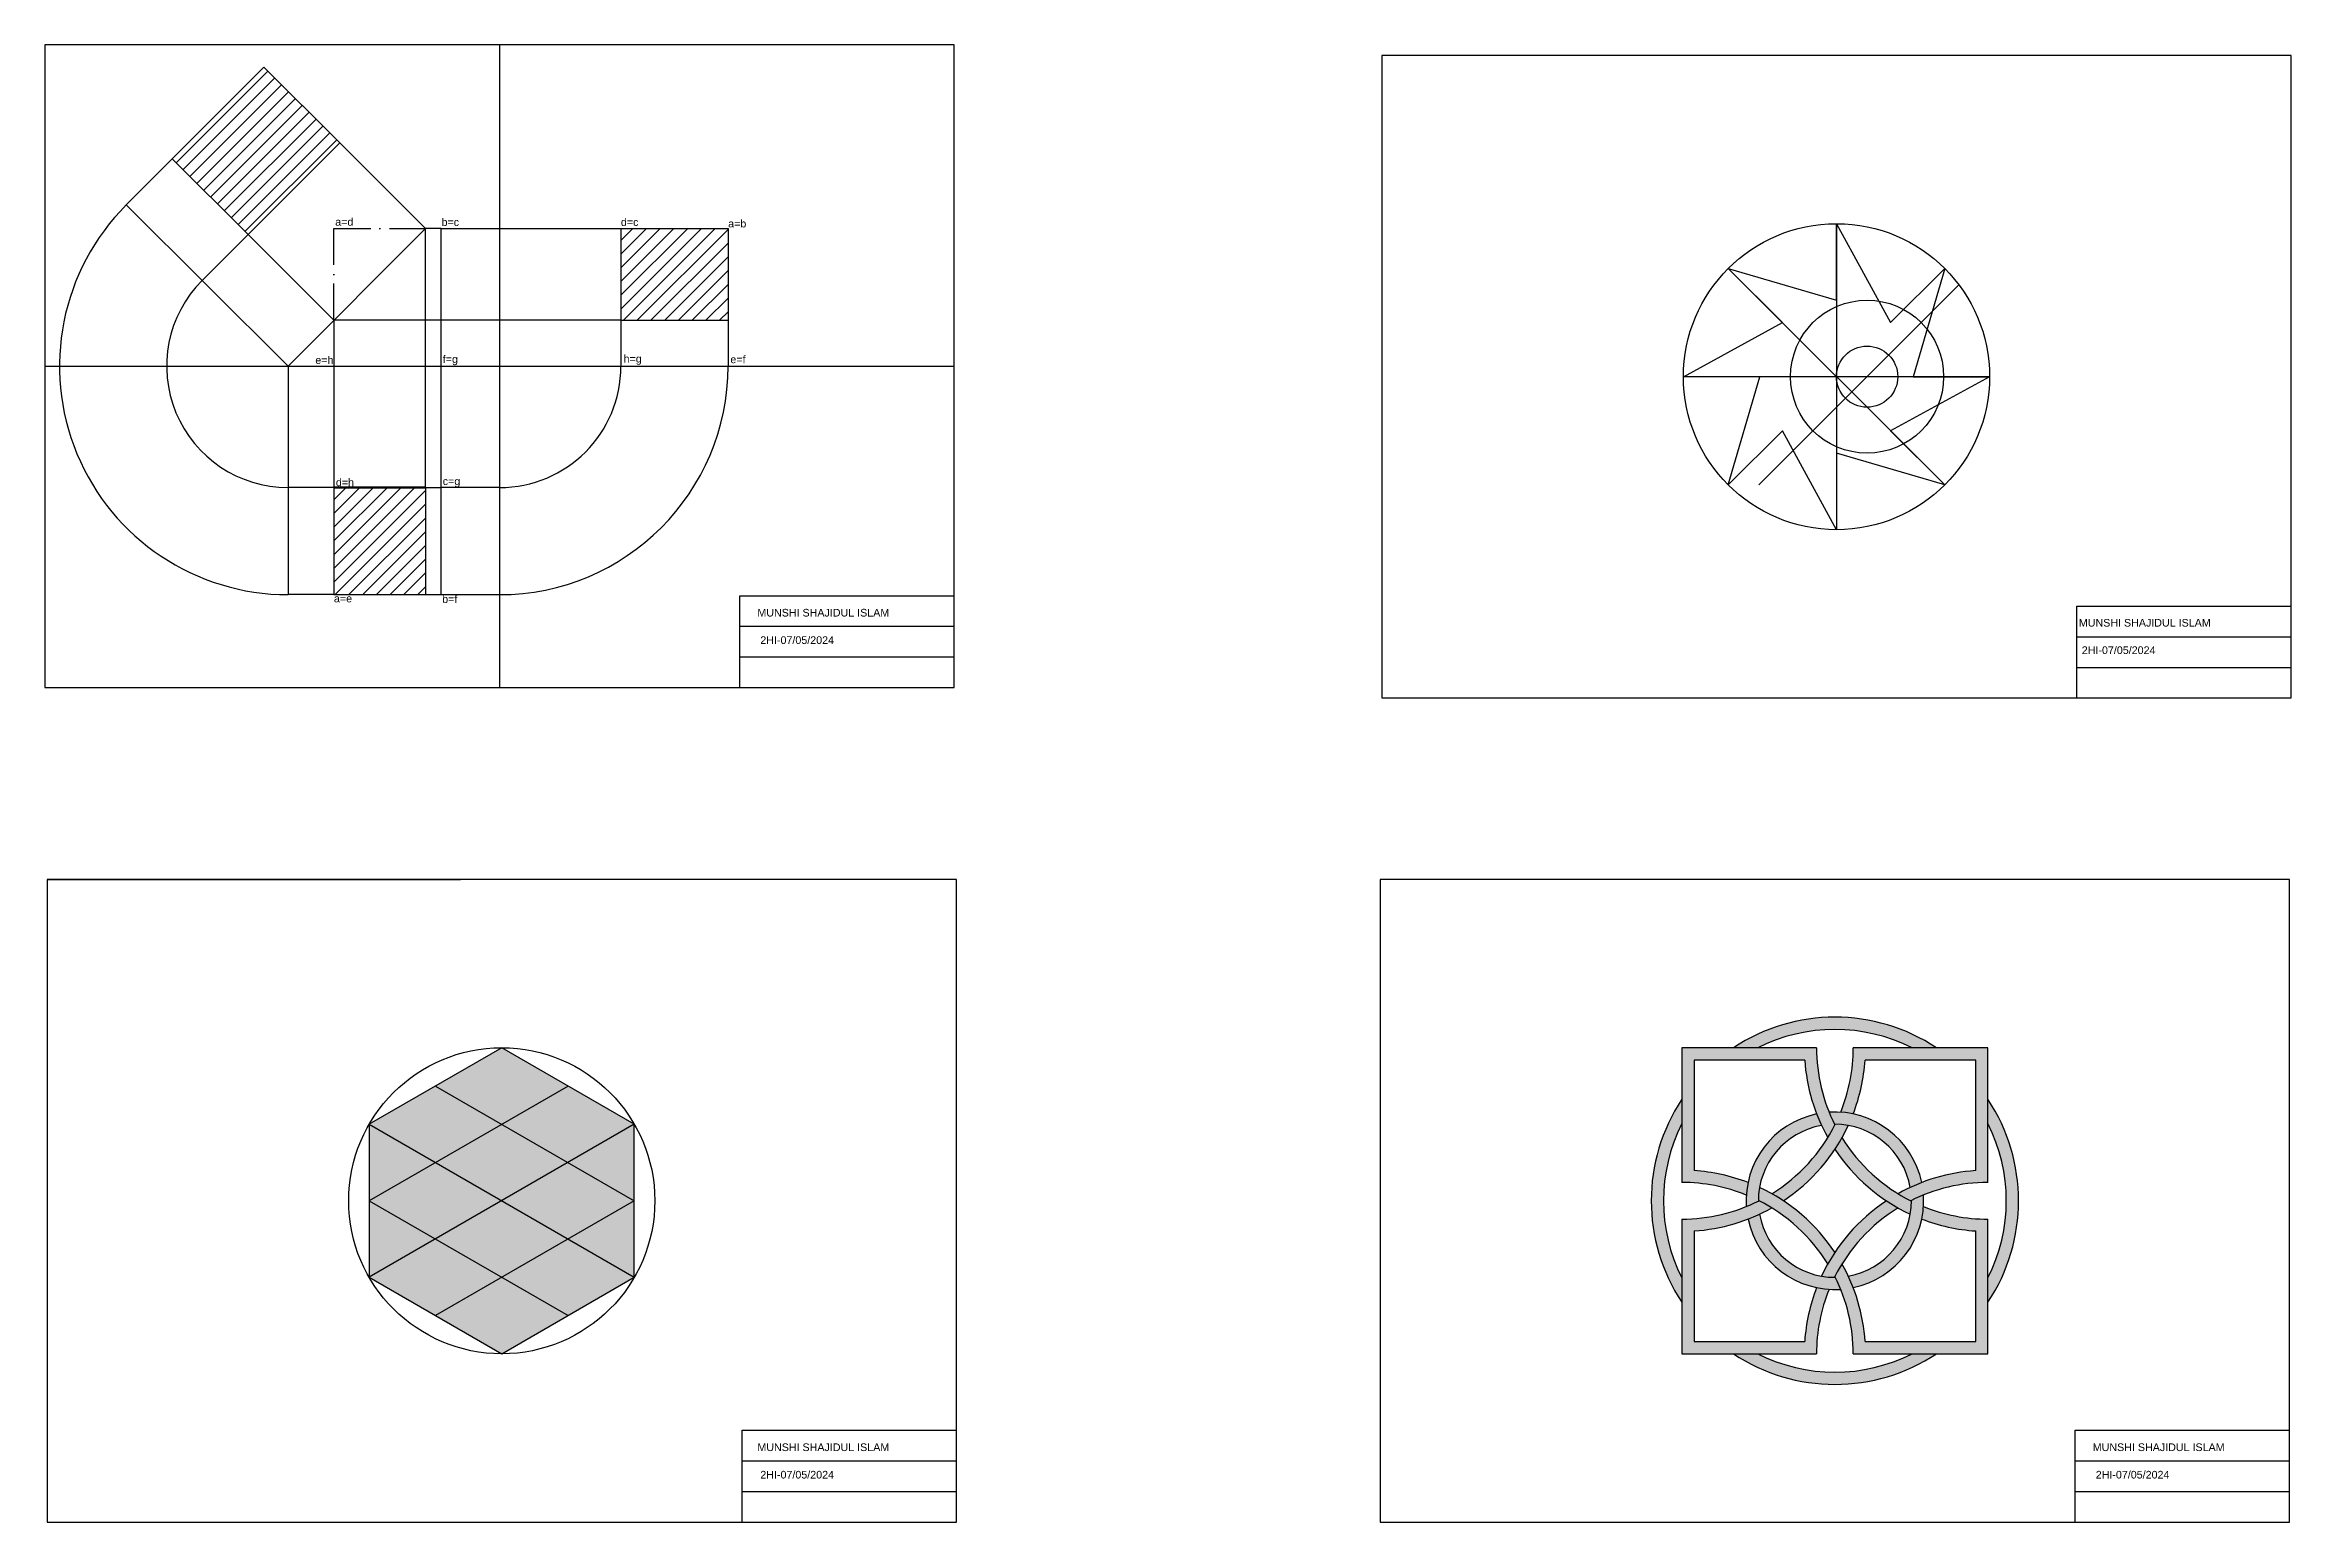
# Model space of a CAD drawing. Header units: millimetres. Extents: x -118128 to 24771, y 4545 to 7418.
# Drawn here: x 22073 to 22807, y 4545 to 5028 of the extents above; entities that cross this region are included whole.
import ezdxf

# ---------------------------------------------------------------- set-up
doc = ezdxf.new("R2010")
doc.units = ezdxf.units.MM
doc.linetypes.add('ACAD_ISO10W100', pattern=[18, 12, -3, 0, -3])
doc.layers.get('0').update_dxf_attribs({"color": 255})
doc.layers.add('linee di costr.', color=7, linetype='Continuous', true_color=0x30a003)
doc.layers.add('proiezione ortogonale', color=7, linetype='Continuous', true_color=0xffffff)
for name, color, linetype in [('sezione', 92, 'Continuous'), ('tav 1 2 3 cerchio', 181, 'Continuous'), ('tratteggio', 150, 'ACAD_ISO10W100')]:
    doc.layers.add(name, color=color, linetype=linetype)
doc.layers.add('squadratura', color=7, linetype='Continuous', plot=False)
doc.styles.get("Standard").update_dxf_attribs({"font": 'arial.ttf'})

msp = doc.modelspace()

# ---------------------------------------------------------------- hatches: boundary and pattern name
h = msp.add_hatch(color=256)
h.dxf.hatch_style = 1
h.paths.add_polyline_path([(22624.34, 4700.11), (22632.28, 4700.11, -0.237915), (22682.72, 4700.11), (22690.67, 4700.11, 0.301511)])
h = msp.add_hatch(color=256)
h.set_gradient(color1=(255, 0, 255), color2=(244, 238, 81), tint=1, name='SPHERICAL')
h.paths.add_polyline_path([(22222.01, 4700.11), (22200.36, 4687.61), (22222.01, 4675.11), (22243.66, 4687.61)])
h.paths.add_polyline_path([(22222.01, 4675.11), (22200.36, 4687.61), (22178.7, 4675.11), (22200.36, 4662.61)])
h.paths.add_polyline_path([(22200.36, 4662.61), (22222.01, 4650.11), (22243.66, 4662.61), (22222.01, 4675.11)])
h.paths.add_polyline_path([(22200.36, 4637.61), (22222.01, 4650.11), (22200.36, 4662.61), (22178.7, 4650.11)])
h.paths.add_polyline_path([(22178.7, 4675.11), (22178.7, 4650.11), (22200.36, 4662.61)])
h.paths.add_polyline_path([(22178.7, 4625.11), (22200.36, 4637.61), (22178.7, 4650.11)])
h.paths.add_polyline_path([(22200.36, 4637.61), (22178.7, 4625.11), (22200.36, 4612.61), (22222.01, 4625.11)])
h.paths.add_polyline_path([(22200.36, 4612.61), (22222.01, 4600.11), (22243.66, 4612.61), (22222.01, 4625.11)])
h.paths.add_polyline_path([(22222.01, 4625.11), (22243.66, 4612.61), (22265.31, 4625.11), (22243.66, 4637.61)])
h.paths.add_polyline_path([(22243.66, 4637.61), (22222.01, 4650.11), (22200.36, 4637.61), (22222.01, 4625.11)])
h.paths.add_polyline_path([(22265.31, 4650.11), (22243.66, 4662.61), (22222.01, 4650.11), (22243.66, 4637.61)])
h.paths.add_polyline_path([(22243.66, 4637.61), (22265.31, 4625.11), (22265.31, 4650.11)])
h.paths.add_polyline_path([(22243.66, 4662.61), (22265.31, 4650.11), (22265.31, 4675.11)])
h.paths.add_polyline_path([(22265.31, 4675.11), (22243.66, 4687.61), (22222.01, 4675.11), (22243.66, 4662.61)])
h = msp.add_hatch(color=90)
h.dxf.hatch_style = 1
h.paths.add_polyline_path([(22663.5, 4700.11, -0.096695), (22659.39, 4679.05, -0.035551), (22663.47, 4678.49, 0.075625), (22667.37, 4696.11), (22703.5, 4696.11), (22703.5, 4659.98, 0.111662), (22678.13, 4652.43, 0.02124), (22682.28, 4650.11, -0.11732), (22707.5, 4656.11), (22707.5, 4700.11)])
h.paths.add_polyline_path([(22661.87, 4674.73, 0.042812), (22657.61, 4675.11, -0.139884), (22636.87, 4652.43, -0.018543), (22640.67, 4650.11, 0.137935)])
h.paths.add_polyline_path([(22636.87, 4647.79, 0.02124), (22632.72, 4650.11, -0.11732), (22607.5, 4644.11), (22607.5, 4600.11), (22651.5, 4600.11, -0.096695), (22655.61, 4621.17, -0.035551), (22651.53, 4621.73, 0.075625), (22647.64, 4604.11), (22611.5, 4604.11), (22611.5, 4640.25, 0.111662)])
h.paths.add_polyline_path([(22653.14, 4625.5, 0.042812), (22657.39, 4625.11, -0.139884), (22678.13, 4647.79, -0.018543), (22674.34, 4650.11, 0.137935)])
at = {"true_color": 0x139b48}
h = msp.add_hatch(color=114, dxfattribs=at)
h.dxf.hatch_style = 1
h.paths.add_polyline_path([(22667.37, 4696.11), (22703.5, 4696.11), (22703.5, 4659.98, 0.111662), (22678.13, 4652.43, 0.02124), (22682.28, 4650.11, -0.11732), (22707.5, 4656.11), (22707.5, 4700.11), (22663.5, 4700.11, -0.096695), (22659.39, 4679.05, -0.035551), (22663.47, 4678.49, 0.075625)])
h.paths.add_polyline_path([(22661.87, 4674.73, 0.042812), (22657.61, 4675.11, -0.139884), (22636.87, 4652.43, -0.018543), (22640.67, 4650.11, 0.137935)])
h.paths.add_polyline_path([(22607.5, 4644.11), (22607.5, 4600.11), (22651.5, 4600.11, -0.096695), (22655.61, 4621.17, -0.035551), (22651.53, 4621.73, 0.075625), (22647.64, 4604.11), (22611.5, 4604.11), (22611.5, 4640.25, 0.111662), (22636.87, 4647.79, 0.02124), (22632.72, 4650.11, -0.11732)])
h.paths.add_polyline_path([(22678.13, 4647.79, -0.018543), (22674.34, 4650.11, 0.137935), (22653.14, 4625.5, 0.042812), (22657.39, 4625.11, -0.139884)])
h = msp.add_hatch(color=3)
h.dxf.hatch_style = 1
h.paths.add_polyline_path([(22647.64, 4696.11, 0.111662), (22655.18, 4670.74, 0.02124), (22657.5, 4674.89, -0.11732), (22651.5, 4700.11), (22607.5, 4700.11), (22607.5, 4656.11, -0.096695), (22628.56, 4652, -0.035551), (22629.12, 4656.08, 0.075625), (22611.5, 4659.98), (22611.5, 4696.11)])
h.paths.add_polyline_path([(22659.82, 4670.74, -0.018543), (22657.5, 4666.95, 0.137935), (22682.12, 4645.75, 0.042812), (22682.5, 4650, -0.139884)])
h.paths.add_polyline_path([(22703.5, 4640.25), (22703.5, 4604.11), (22667.37, 4604.11, 0.111662), (22659.82, 4629.48, 0.02124), (22657.5, 4625.33, -0.11732), (22663.5, 4600.11), (22707.5, 4600.11), (22707.5, 4644.11, -0.096695), (22686.44, 4648.22, -0.035551), (22685.88, 4644.14, 0.075625)])
h.paths.add_polyline_path([(22655.18, 4629.48, -0.018543), (22657.5, 4633.28, 0.137935), (22632.89, 4654.48, 0.042812), (22632.5, 4650.22, -0.139884)])
h = msp.add_hatch(color=256)
h.dxf.hatch_style = 1
h.paths.add_polyline_path([(22707.5, 4683.28), (22707.5, 4675.33, -0.237915), (22707.5, 4624.89), (22707.5, 4616.95, 0.301511)])
h.paths.add_polyline_path([(22690.67, 4600.11), (22682.72, 4600.11, -0.237915), (22632.28, 4600.11), (22624.34, 4600.11, 0.301511)])
h.paths.add_polyline_path([(22607.5, 4616.95), (22607.5, 4624.89, -0.237915), (22607.5, 4675.33), (22607.5, 4683.28, 0.301511)])
h = msp.add_hatch(color=10)
h.dxf.hatch_style = 1
h.paths.add_polyline_path([(22653.14, 4674.73, -0.017049), (22651.53, 4678.49, 0.373167), (22628.56, 4648.22, 0.0193), (22632.5, 4650, -0.36493)])
h.paths.add_polyline_path([(22655.61, 4679.05, 0.0193), (22657.39, 4675.11, -0.36493), (22682.12, 4654.48, -0.017049), (22685.88, 4656.08, 0.373167)])
h.paths.add_polyline_path([(22686.44, 4652, 0.0193), (22682.5, 4650.22, -0.36493), (22661.87, 4625.5, -0.017049), (22663.47, 4621.73, 0.373167)])
h.paths.add_polyline_path([(22632.89, 4645.75, -0.017049), (22629.12, 4644.14, 0.373167), (22659.39, 4621.17, 0.0193), (22657.61, 4625.11, -0.36493)])
at = {"layer": 'tratteggio'}
h = msp.add_hatch(dxfattribs=at)
h.set_pattern_fill('ANSI31', color=256)
h.set_pattern_definition([(45, (-1926.4395, 272.728), (-2.24506403, 2.24506403), [])])
h.paths.add_polyline_path([(22114.38, 4990.61), (22139.14, 4965.88), (22169.09, 4995.86), (22144.32, 5020.59)])
h.paths.add_polyline_path([(22295.94, 4967.84), (22260.94, 4967.84), (22260.94, 4937.86), (22295.94, 4937.86)])
h.paths.add_polyline_path([(22167.2, 4848.19), (22197.14, 4848.19), (22197.14, 4883.19), (22167.2, 4883.19)])

# ---------------------------------------------------------------- linework, layer by layer
for p, q in [((22221.29, 5027.84), (22221.29, 4817.84)), ((22658.02, 4969.42), (22658.02, 4869.42)), ((22622.66, 4954.77), (22693.37, 4884.06)), ((22698.02, 4949.42), (22632.66, 4884.06)), ((22072.79, 4922.84), (22369.79, 4922.84)), ((22708.02, 4919.42), (22618.02, 4919.42))]:
    msp.add_line(p, q)
at = {"color": 0}
for p, q in [((22243.66, 4687.61), (22178.7, 4650.11)), ((22200.36, 4687.61), (22265.31, 4650.11)), ((22178.7, 4675.11), (22265.31, 4625.11)), ((22265.31, 4675.11), (22178.7, 4625.11)), ((22178.7, 4650.11), (22243.66, 4612.61)), ((22265.31, 4650.11), (22200.36, 4612.61))]:
    msp.add_line(p, q, dxfattribs=at)
at = {"color": 40, "true_color": 0xf8d731}
msp.add_lwpolyline([(22708.02, 4919.42), (22675.69, 4901.74), (22693.37, 4884.06), (22658.02, 4894.42), (22658.02, 4869.42), (22640.34, 4901.74), (22622.66, 4884.06), (22633.02, 4919.42), (22608.02, 4919.42), (22640.34, 4937.09), (22622.66, 4954.77), (22658.02, 4944.42), (22658.02, 4969.42), (22675.69, 4937.09), (22693.37, 4954.77), (22683.02, 4919.42)], close=True, dxfattribs=at)
msp.add_lwpolyline([(22265.31, 4625.11), (22265.31, 4675.11), (22222.01, 4700.11), (22178.7, 4675.11), (22178.7, 4625.11), (22222.01, 4600.11)], close=True)
at = {"color": 7, "true_color": 0xffffff}
for points in [[(22651.5, 4700.11), (22607.5, 4700.11), (22607.5, 4656.11)], [(22647.64, 4696.11), (22611.5, 4696.11), (22611.5, 4659.98)], [(22707.5, 4656.11), (22707.5, 4700.11), (22663.5, 4700.11)], [(22703.5, 4659.98), (22703.5, 4696.11), (22667.37, 4696.11)], [(22607.5, 4644.11), (22607.5, 4600.11), (22651.5, 4600.11)], [(22611.5, 4640.25), (22611.5, 4604.11), (22647.64, 4604.11)], [(22663.5, 4600.11), (22707.5, 4600.11), (22707.5, 4644.11)], [(22667.37, 4604.11), (22703.5, 4604.11), (22703.5, 4640.25)]]:
    msp.add_lwpolyline(points, dxfattribs=at)
for radius in [25, 10]:
    msp.add_circle((22668.02, 4919.42), radius)
for centre, radius, start, end in [((22657.5, 4650.11), 60, 56.44269, 123.55731), ((22657.5, 4650.11), 56, 63.2345, 116.7655), ((22707.5, 4700.11), 60, 183.82255, 209.30811), ((22707.5, 4700.11), 56, 180, 206.7655), ((22607.5, 4700.11), 56, 337.90774, 0), ((22607.5, 4700.11), 60, 338.87836, 356.17745), ((22657.5, 4650.11), 60, 146.44269, 213.55731), ((22657.5, 4650.11), 60, 326.44269, 33.55731), ((22657.5, 4650.11), 56, 153.2345, 206.7655), ((22657.5, 4650.11), 29, 101.87805, 183.73368), ((22657.5, 4650.11), 25, 100.05733, 180.25155), ((22607.5, 4700.11), 56, 301.63261, 333.48495), ((22607.5, 4700.11), 60, 303.55731, 334.97148), ((22657.5, 4650.11), 29, 11.87805, 93.73368), ((22657.5, 4650.11), 25, 10.05733, 90.25155), ((22657.5, 4650.11), 56, 333.2345, 26.7655), ((22707.5, 4700.11), 60, 213.55731, 244.97148), ((22707.5, 4700.11), 56, 211.63261, 243.48495), ((22607.5, 4600.11), 60, 68.87836, 86.17745), ((22707.5, 4600.11), 60, 93.82255, 119.30811), ((22607.5, 4600.11), 56, 67.90774, 90), ((22607.5, 4600.11), 60, 33.55731, 64.97148), ((22657.5, 4650.11), 29, 281.87805, 3.73368), ((22707.5, 4600.11), 56, 90, 116.7655), ((22607.5, 4700.11), 56, 270, 296.7655), ((22607.5, 4700.11), 60, 273.82255, 299.30811), ((22607.5, 4600.11), 56, 31.63261, 63.48495), ((22657.5, 4650.11), 25, 190.05733, 270.25155), ((22707.5, 4600.11), 60, 123.55731, 154.97148), ((22707.5, 4600.11), 56, 121.63261, 153.48495), ((22657.5, 4650.11), 25, 280.05733, 0.25155), ((22707.5, 4700.11), 56, 247.90774, 270), ((22657.5, 4650.11), 29, 191.87805, 273.73368), ((22707.5, 4700.11), 60, 248.87836, 266.17745), ((22607.5, 4600.11), 56, 0, 26.7655), ((22607.5, 4600.11), 60, 3.82255, 29.30811), ((22707.5, 4600.11), 60, 158.87836, 176.17745), ((22707.5, 4600.11), 56, 157.90774, 180), ((22657.5, 4650.11), 60, 236.44269, 303.55731), ((22657.5, 4650.11), 56, 243.2345, 296.7655)]:
    msp.add_arc(centre, radius, start, end, dxfattribs=at)
at = {"layer": 'linee di costr.'}
for p, q in [((22099.38, 4975.59), (22114.38, 4990.61)), ((22197.14, 4967.84), (22169.09, 4995.86)), ((22152.2, 4922.84), (22099.38, 4975.59)), ((22197.14, 4967.84), (22152.2, 4922.84)), ((22197.14, 4883.19), (22197.14, 4967.84)), ((22202.2, 4967.84), (22260.94, 4967.84)), ((22124.14, 4950.86), (22139.14, 4965.88)), ((22167.2, 4937.86), (22139.14, 4965.88)), ((22260.94, 4937.86), (22167.2, 4937.86)), ((22152.2, 4922.84), (22152.2, 4848.19)), ((22167.2, 4922.84), (22167.2, 4883.19)), ((22202.2, 4883.19), (22202.2, 4922.84)), ((22260.94, 4922.84), (22295.94, 4922.84)), ((22167.2, 4883.19), (22152.2, 4883.19)), ((22221.29, 4883.19), (22202.2, 4883.19)), ((22167.2, 4848.19), (22152.2, 4848.19)), ((22202.2, 4848.19), (22221.29, 4848.19))]:
    msp.add_line(p, q, dxfattribs=at)
for centre, radius, start, end in [((22152.2, 4922.84), 74.65, 135.03543, 270), ((22152.2, 4922.84), 39.65, 135.03543, 270), ((22221.29, 4922.84), 74.65, 270, 0), ((22221.29, 4922.84), 39.65, 270, 0)]:
    msp.add_arc(centre, radius, start, end, dxfattribs=at)
at = {"layer": 'proiezione ortogonale'}
for p, q in [((22202.2, 4967.84), (22197.14, 4967.84)), ((22202.2, 4922.84), (22202.2, 4967.84)), ((22167.2, 4937.86), (22167.2, 4922.84)), ((22260.94, 4937.86), (22260.94, 4922.84)), ((22295.94, 4937.86), (22295.94, 4922.84)), ((22167.2, 4922.84), (22202.2, 4922.84)), ((22197.14, 4883.19), (22202.2, 4883.19)), ((22202.2, 4848.19), (22202.2, 4883.19)), ((22197.14, 4848.19), (22202.2, 4848.19))]:
    msp.add_line(p, q, dxfattribs=at)
at = {"layer": 'sezione'}
for p, q in [((22144.32, 5020.59), (22114.38, 4990.61)), ((22144.32, 5020.59), (22169.09, 4995.86)), ((22114.38, 4990.61), (22139.14, 4965.88)), ((22169.09, 4995.86), (22139.14, 4965.88)), ((22260.94, 4967.84), (22295.94, 4967.84)), ((22260.94, 4967.84), (22260.94, 4937.86)), ((22295.94, 4967.84), (22295.94, 4937.86)), ((22260.94, 4937.86), (22295.94, 4937.86)), ((22167.2, 4883.19), (22167.2, 4848.19)), ((22197.14, 4883.19), (22197.14, 4848.19)), ((22167.2, 4848.19), (22197.14, 4848.19))]:
    msp.add_line(p, q, dxfattribs=at)
at = {"layer": 'sezione', "lineweight": 80}
msp.add_line((22197.14, 4883.19), (22167.2, 4883.19), dxfattribs=at)
at = {"layer": 'squadratura'}
for p, q in [((22736.52, 4814.42), (22736.52, 4844.42)), ((22736.52, 4844.42), (22806.52, 4844.42)), ((22299.79, 4837.84), (22369.79, 4837.84)), ((22736.52, 4834.42), (22806.52, 4834.42)), ((22299.79, 4827.84), (22369.79, 4827.84)), ((22736.52, 4824.42), (22806.52, 4824.42)), ((22073.51, 4755.11), (22208.51, 4755.11)), ((22300.51, 4545.11), (22300.51, 4575.11)), ((22300.51, 4575.11), (22370.51, 4575.11)), ((22736, 4545.11), (22736, 4575.11)), ((22736, 4575.11), (22806, 4575.11)), ((22300.51, 4565.11), (22370.51, 4565.11)), ((22736, 4565.11), (22806, 4565.11)), ((22300.51, 4555.11), (22370.51, 4555.11)), ((22736, 4555.11), (22806, 4555.11))]:
    msp.add_line(p, q, dxfattribs=at)
msp.add_lwpolyline([(22072.79, 4817.84), (22369.79, 4817.84), (22369.79, 5027.84), (22072.79, 5027.84)], close=True, dxfattribs=at)
for points in [[(22509.52, 4814.42), (22806.52, 4814.42), (22806.52, 5024.42), (22509.52, 5024.42), (22509.52, 4814.42)], [(22299.79, 4817.84), (22299.79, 4847.84), (22369.79, 4847.84)], [(22073.51, 4545.11), (22370.51, 4545.11), (22370.51, 4755.11), (22073.51, 4755.11), (22073.51, 4545.11)], [(22509, 4545.11), (22806, 4545.11), (22806, 4755.11), (22509, 4755.11), (22509, 4545.11)]]:
    msp.add_lwpolyline(points, dxfattribs=at)
at = {"layer": 'tav 1 2 3 cerchio'}
for centre in [(22658.02, 4919.42), (22222.01, 4650.11)]:
    msp.add_circle(centre, 50, dxfattribs=at)
at = {"layer": 'tratteggio'}
for p, q in [((22167.2, 4937.86), (22167.2, 4967.84)), ((22167.2, 4967.84), (22197.14, 4967.84))]:
    msp.add_line(p, q, dxfattribs=at)

# ---------------------------------------------------------------- texts
at = {"char_height": 2.5, "attachment_point": 1}
for s, insert in [('{\\C0;a=d}', (22167.62, 4971.26)), ('{\\C0;d=c}', (22260.94, 4971.18)), ('{\\C0;f=g}', (22202.76, 4926.41)), ('{\\C0;h=g}', (22261.81, 4926.55)), ('{\\C0;d=h}', (22167.84, 4886.14))]:
    msp.add_mtext(s, dxfattribs=dict(at, insert=insert))
for s, width, insert in [('{\\C0;b=c}', 3.637978807091713e-12, (22202.35, 4971.18)), ('{\\C0;a=b}', 7.7002, (22295.98, 4970.7)), ('{\\C0;e=h}', 6.076, (22161.12, 4926.09)), ('{\\C0;e=f}', 8.384, (22296.7, 4926.32)), ('{\\C0;c=g}', 6.9068, (22202.74, 4886.52)), ('{\\C0;a=e}', 5.9022, (22167.2, 4848.19)), ('{\\C0;b=f}', 5.678, (22202.55, 4847.98)), ('MUNSHI SHAJIDUL ISLAM', 57.2846, (22305.52, 4843.54)), ('MUNSHI SHAJIDUL ISLAM', 57.2846, (22737.19, 4840.25)), ('{\\C256;\\c16777215;2HI-07/05/2024}', 45.1569, (22306.48, 4834.58)), ('{\\C256;\\c16777215;2HI-07/05/2024}', 45.1569, (22738.15, 4831.29)), ('MUNSHI SHAJIDUL ISLAM', 57.2846, (22305.52, 4570.82)), ('MUNSHI SHAJIDUL ISLAM', 57.2846, (22741.73, 4570.82)), ('{\\C256;\\c16777215;2HI-07/05/2024}', 45.1569, (22306.48, 4561.85)), ('{\\C256;\\c16777215;2HI-07/05/2024}', 45.1569, (22742.7, 4561.85))]:
    msp.add_mtext_dynamic_manual_height_columns(s, width=width, gutter_width=12.5, heights=[0], dxfattribs=dict(at, insert=insert))

doc.saveas('drawing.dxf')
